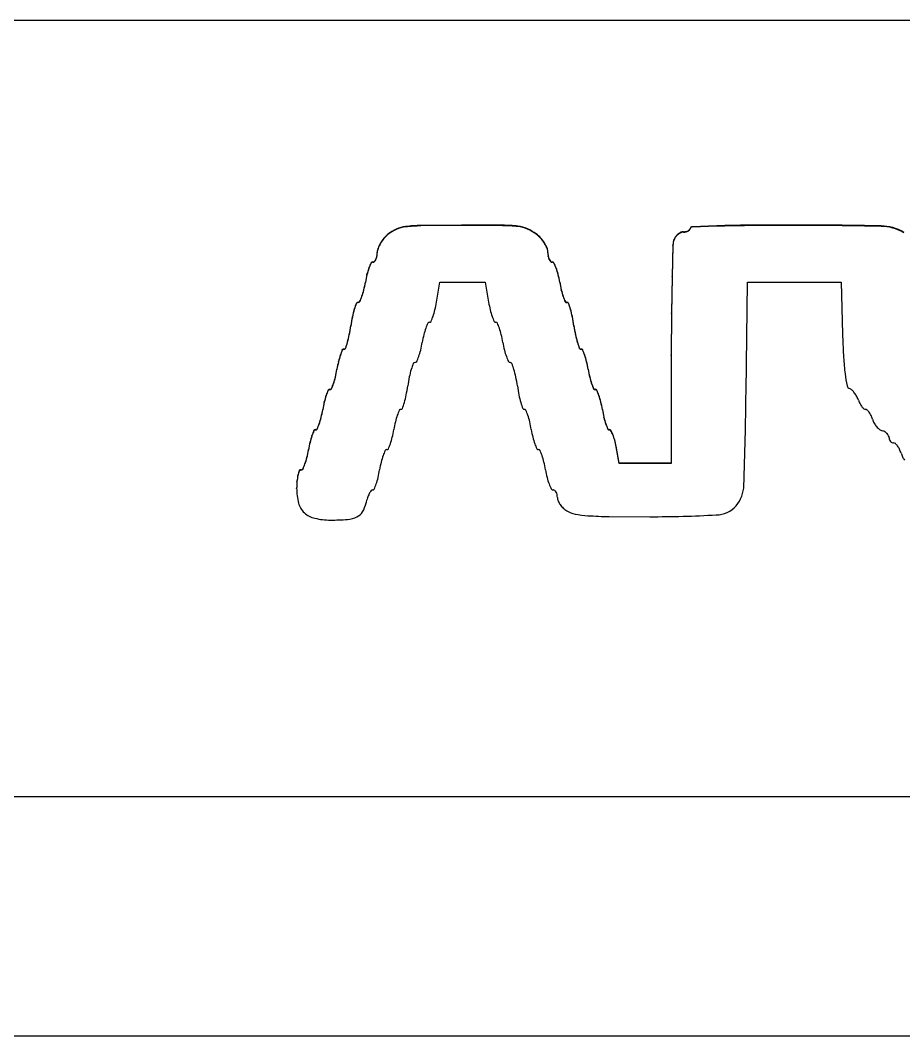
# Model space of a CAD drawing. Header units: millimetres. Extents: x 0 to 420, y 0 to 297.
# Drawn here: x 99.69 to 115.45, y 55.85 to 73.97 of the extents above; entities that cross this region are included whole.
import ezdxf

# ---------------------------------------------------------------- set-up
doc = ezdxf.new("R2010")
doc.units = ezdxf.units.MM

msp = doc.modelspace()

# ---------------------------------------------------------------- linework, layer by layer
at = {"color": 7, "linetype": 'Continuous', "lineweight": 25}
for p, q in [((61.7918, 73.97032), (145.7918, 73.97032)), ((107.56181, 70.31401), (106.83591, 70.30846)), ((106.83591, 70.30139), (106.83591, 70.30846)), ((107.56181, 70.30693), (106.83591, 70.30139)), ((108.29346, 70.31323), (107.56181, 70.31401)), ((107.56181, 70.30693), (107.56181, 70.31401)), ((108.29346, 70.30615), (107.56181, 70.30693)), ((108.29346, 70.30615), (108.29346, 70.31323)), ((108.56778, 70.2896), (108.56778, 70.29667)), ((112.11559, 70.30203), (111.67636, 70.28539)), ((112.11559, 70.29496), (111.67636, 70.27831)), ((112.11559, 70.29496), (112.11559, 70.30203)), ((113.45862, 70.31768), (112.68283, 70.31402)), ((112.68283, 70.30695), (112.68283, 70.31402)), ((113.45862, 70.31061), (112.68283, 70.30695)), ((113.45862, 70.31061), (113.45862, 70.31768)), ((115.04801, 70.29412), (115.04801, 70.3012)), ((106.24647, 70.14791), (106.24647, 70.15498)), ((106.39515, 70.23832), (106.39515, 70.24539)), ((106.56049, 70.28319), (106.56049, 70.29026)), ((108.73575, 70.24489), (108.73575, 70.25196)), ((108.89426, 70.15232), (108.89426, 70.15939)), ((111.38285, 70.10785), (111.38285, 70.11492)), ((111.42504, 70.15143), (111.42504, 70.1585)), ((111.47413, 70.18102), (111.47413, 70.18809)), ((111.52268, 70.19096), (111.52268, 70.19804)), ((111.56741, 70.19545), (111.56741, 70.20252)), ((111.60534, 70.20854), (111.60534, 70.21561)), ((111.6307, 70.22797), (111.6307, 70.23505)), ((111.63972, 70.25079), (111.63972, 70.25786)), ((111.67636, 70.27831), (111.67636, 70.28539)), ((106.11203, 69.98825), (106.11203, 69.99532)), ((106.17359, 70.07596), (106.17359, 70.08303)), ((108.97615, 70.07765), (108.97615, 70.08472)), ((109.04278, 69.9905), (109.04278, 69.99757)), ((111.33408, 69.96169), (111.31827, 69.40167)), ((111.33408, 69.95462), (111.31827, 69.39459)), ((111.33408, 69.95462), (111.33408, 69.96169)), ((111.35464, 70.05637), (111.35464, 70.06344)), ((106.05057, 69.75744), (106.05057, 69.76451)), ((106.05612, 69.82256), (106.05612, 69.82963)), ((106.06983, 69.89892), (106.06983, 69.90599)), ((109.08712, 69.90192), (109.08712, 69.90899)), ((109.10172, 69.8233), (109.10172, 69.83037)), ((109.10726, 69.75789), (109.10726, 69.76496)), ((105.94706, 69.63607), (105.94706, 69.64314)), ((105.97982, 69.65257), (105.97982, 69.65964)), ((106.00917, 69.66427), (106.00917, 69.67134)), ((106.03371, 69.70251), (106.03371, 69.70958)), ((109.12413, 69.70273), (109.12413, 69.7098)), ((109.14866, 69.6643), (109.14866, 69.67137)), ((109.17801, 69.65257), (109.17801, 69.65964)), ((109.21077, 69.63607), (109.21077, 69.64314)), ((105.87271, 69.43123), (105.87271, 69.4383)), ((105.90864, 69.54714), (105.90864, 69.55421)), ((109.2492, 69.54714), (109.2492, 69.55421)), ((109.28513, 69.43123), (109.28513, 69.4383)), ((111.31827, 69.40167), (111.30661, 68.74868)), ((111.31827, 69.39459), (111.30661, 68.74161)), ((111.31827, 69.39459), (111.31827, 69.40167)), ((105.84462, 69.29365), (105.84462, 69.30072)), ((107.11362, 68.94179), (107.17253, 69.30072)), ((107.17253, 69.30072), (107.9853, 69.30072)), ((107.9853, 69.30072), (108.04422, 68.94179)), ((109.31322, 69.29365), (109.31322, 69.30072)), ((112.63901, 67.34149), (112.6654, 69.30072)), ((112.6654, 69.30072), (114.33501, 69.30072)), ((114.33501, 69.30072), (114.36211, 68.37119)), ((105.7821, 69.04015), (105.7821, 69.04722)), ((105.8169, 69.15606), (105.8169, 69.16313)), ((109.34068, 69.15606), (109.34068, 69.16313)), ((109.37471, 69.04015), (109.37471, 69.04722)), ((105.68401, 68.91821), (105.68401, 68.92528)), ((105.71453, 68.93472), (105.71453, 68.94179)), ((105.74521, 68.95046), (105.74521, 68.95753)), ((109.41057, 68.94992), (109.41057, 68.957)), ((109.43984, 68.93472), (109.43984, 68.94179)), ((109.46898, 68.91882), (109.46898, 68.92589)), ((105.61251, 68.6765), (105.61251, 68.68357)), ((105.64713, 68.81171), (105.64713, 68.81878)), ((109.50513, 68.81171), (109.50513, 68.81878)), ((109.53934, 68.6765), (109.53934, 68.68358)), ((111.30661, 68.74868), (111.30247, 67.99961)), ((111.30661, 68.74161), (111.30247, 67.99253)), ((111.30661, 68.74161), (111.30661, 68.74868)), ((105.58501, 68.51597), (105.58501, 68.52304)), ((109.56702, 68.51597), (109.56702, 68.52304)), ((105.55793, 68.35543), (105.55793, 68.36251)), ((109.5947, 68.35544), (109.5947, 68.36251)), ((114.36211, 68.37119), (114.37983, 67.95381)), ((105.5246, 68.22023), (105.5246, 68.2273)), ((109.62891, 68.22023), (109.62891, 68.2273)), ((109.66505, 68.11312), (109.66505, 68.12019)), ((105.39782, 67.99179), (105.39782, 67.99886)), ((105.43299, 68.08239), (105.43299, 68.08947)), ((105.46129, 68.09722), (105.46129, 68.10429)), ((105.48943, 68.1127), (105.48943, 68.11977)), ((109.6942, 68.09722), (109.6942, 68.10429)), ((109.72346, 68.08202), (109.72346, 68.08909)), ((109.75932, 67.99179), (109.75932, 67.99886)), ((111.30247, 67.99961), (111.30132, 66.07037)), ((111.30247, 67.99253), (111.30132, 66.0633)), ((111.30247, 67.99253), (111.30247, 67.99961)), ((105.36431, 67.87589), (105.36431, 67.88296)), ((109.79335, 67.87588), (109.79335, 67.88296)), ((105.30953, 67.6007), (105.30953, 67.60778)), ((105.33702, 67.73829), (105.33702, 67.74537)), ((109.82082, 67.73829), (109.82082, 67.74537)), ((109.8483, 67.6007), (109.8483, 67.60778)), ((105.2395, 67.39462), (105.2395, 67.40169)), ((105.27544, 67.4848), (105.27544, 67.49187)), ((109.8824, 67.4848), (109.8824, 67.49187)), ((109.91834, 67.39462), (109.91834, 67.40169)), ((105.1448, 67.27393), (105.1448, 67.281)), ((105.18074, 67.36412), (105.18074, 67.37119)), ((105.21012, 67.37937), (105.21012, 67.38644)), ((109.94772, 67.37937), (109.94772, 67.38644)), ((109.9771, 67.36412), (109.9771, 67.37119)), ((110.01304, 67.27393), (110.01304, 67.281)), ((105.1107, 67.15803), (105.1107, 67.1651)), ((110.04713, 67.15803), (110.04713, 67.1651)), ((105.05573, 66.88285), (105.05573, 66.88992)), ((105.08322, 67.02044), (105.08322, 67.02751)), ((110.07462, 67.02044), (110.07462, 67.02751)), ((110.10192, 66.88285), (110.10192, 66.88992)), ((104.9857, 66.67676), (104.9857, 66.68383)), ((105.02164, 66.76695), (105.02164, 66.77402)), ((110.13543, 66.76695), (110.13543, 66.77402)), ((110.17061, 66.67635), (110.17061, 66.68342)), ((104.891, 66.55608), (104.891, 66.56315)), ((104.92694, 66.64626), (104.92694, 66.65333)), ((104.95632, 66.66151), (104.95632, 66.66858)), ((110.19892, 66.66151), (110.19892, 66.66858)), ((110.22728, 66.64755), (110.22728, 66.65462)), ((110.26159, 66.57365), (110.26159, 66.58072)), ((104.82942, 66.30259), (104.82942, 66.30966)), ((104.8569, 66.44017), (104.8569, 66.44725)), ((110.2942, 66.47705), (110.2942, 66.48412)), ((110.37654, 66.07037), (110.32043, 66.36948)), ((110.32043, 66.36241), (110.32043, 66.36948)), ((110.37654, 66.0633), (110.32043, 66.36241)), ((104.80133, 66.165), (104.80133, 66.17207)), ((104.69421, 65.94366), (104.69421, 65.95073)), ((104.72697, 65.96016), (104.72697, 65.96723)), ((104.7654, 66.04909), (104.7654, 66.05616)), ((111.30132, 66.07037), (110.37654, 66.07037)), ((110.37654, 66.0633), (110.37654, 66.07037)), ((111.30132, 66.0633), (110.37654, 66.0633)), ((111.30132, 66.0633), (111.30132, 66.07037)), ((104.64033, 65.84721), (104.64033, 65.85428)), ((104.66428, 65.92728), (104.66428, 65.93436)), ((104.61792, 65.61532), (104.61792, 65.6224)), ((104.62342, 65.74119), (104.62342, 65.74826)), ((110.19401, 65.11682), (110.92158, 65.11323)), ((61.2918, 60.12108), (146.2918, 60.12108)), ((61.2918, 55.85331), (146.2918, 55.85331))]:
    msp.add_line(p, q, dxfattribs=at)
for centre, radius, start, end in [((106.86616, 67.75739), 2.55125, 90.679487, 96.881213), ((106.86615, 67.75043), 2.55114, 90.679163, 96.88115), ((108.28033, 67.81465), 2.49861, 83.393847, 89.698861), ((108.28036, 67.80813), 2.49806, 83.393158, 89.699549), ((108.50297, 69.71529), 0.58498, 66.552198, 83.639627), ((112.91072, 46.12367), 24.19143, 90.539764, 91.883549), ((112.91051, 46.12487), 24.18316, 90.539441, 91.883685), ((113.45862, -6.31733), 76.63501, 88.8116175, 90.0000053), ((113.4587, -6.3167), 76.62731, 88.8115578, 90.000065), ((115.04265, 69.51275), 0.78846, 58.690681, 89.610266), ((115.04265, 69.50568), 0.78846, 58.690698, 89.610493), ((106.57746, 69.74684), 0.52548, 129.042008, 140.225693), ((106.57746, 69.73977), 0.52548, 129.042008, 140.225693), ((106.66182, 69.63938), 0.66208, 113.750975, 128.853933), ((106.66184, 69.63227), 0.66213, 113.751467, 128.853442), ((106.62697, 69.71827), 0.57584, 96.628931, 113.738737), ((106.62698, 69.71117), 0.57587, 96.62933, 113.738338), ((108.50299, 69.70827), 0.58493, 66.551763, 83.640655), ((108.42487, 69.53768), 0.77901, 52.947379, 66.479861), ((108.4248, 69.53048), 0.77915, 52.9486, 66.47864), ((108.52273, 69.66967), 0.6147, 42.470054, 52.813624), ((108.5227, 69.66258), 0.61473, 42.469935, 52.813031), ((111.55854, 69.98517), 0.21841, 143.556111, 159.001837), ((111.56837, 69.9775), 0.23087, 128.374955, 143.473658), ((111.56839, 69.97042), 0.2309, 128.375765, 143.472848), ((111.56545, 69.98107), 0.22626, 113.802581, 128.355804), ((111.5655, 69.97392), 0.22635, 113.805398, 128.352987), ((111.52192, 70.07834), 0.11969, 89.634322, 113.53034), ((111.52192, 70.07127), 0.1197, 89.633845, 113.528707), ((111.52287, 70.4213), 0.22326, 269.95242, 281.507746), ((111.52286, 70.41437), 0.2234, 269.956064, 281.504102), ((111.53815, 70.34887), 0.14924, 281.30759, 296.758016), ((111.53813, 70.34184), 0.14928, 281.309904, 296.755702), ((111.56851, 70.28992), 0.08294, 296.366833, 318.576866), ((111.56849, 70.28287), 0.08297, 296.371149, 318.57255), ((111.60467, 70.25853), 0.03505, 317.939154, 358.904777), ((111.60467, 70.25146), 0.03506, 317.942767, 358.902764), ((111.67314, 70.25152), 0.03401, 84.566081, 169.268258), ((111.67314, 70.24445), 0.03402, 84.569698, 169.264641), ((106.58734, 69.71613), 0.55124, 149.570024, 159.852717), ((106.58726, 69.70909), 0.55115, 149.569207, 159.853534), ((106.68444, 69.65901), 0.66389, 140.306052, 149.563899), ((106.68446, 69.65192), 0.66393, 140.306537, 149.563986), ((108.51506, 69.66313), 0.62477, 32.363704, 42.437964), ((108.51505, 69.65605), 0.62479, 32.364188, 42.438071), ((108.6269, 69.73399), 0.49237, 20.818953, 32.365114), ((108.62687, 69.72691), 0.49241, 20.819332, 32.364735), ((111.64807, 69.95119), 0.31416, 159.065727, 178.084862), ((111.64807, 69.94412), 0.31417, 159.065836, 178.084956), ((111.55856, 69.97809), 0.21843, 143.556773, 159.001176), ((105.82609, 69.80338), 0.22782, 335.687361, 350.176755), ((105.82611, 69.7963), 0.22781, 335.686645, 350.176925), ((105.6699, 69.82972), 0.38621, 350.278422, 359.986423), ((105.66988, 69.82265), 0.38623, 350.278697, 359.986285), ((106.27829, 69.82915), 0.22217, 159.76534, 179.87587), ((106.27828, 69.82208), 0.22217, 159.765076, 179.875892), ((108.87978, 69.82984), 0.22194, 0.13659, 20.892831), ((108.87977, 69.82277), 0.22195, 0.137015, 20.892406), ((109.49128, 69.83046), 0.38957, 180.012742, 189.678719), ((109.49128, 69.82339), 0.38956, 180.012681, 189.67878), ((109.33346, 69.80395), 0.22953, 189.780218, 204.218433), ((109.33344, 69.79688), 0.22951, 189.779487, 204.219164), ((106.86958, 69.19176), 1.02703, 153.928041, 159.334672), ((106.86974, 69.18462), 1.02721, 153.928323, 159.333953), ((105.97732, 69.62385), 0.03588, 85.994881, 147.479021), ((105.97732, 69.61678), 0.03588, 85.996274, 147.480226), ((105.98136, 69.69847), 0.03885, 267.735897, 315.718572), ((105.98136, 69.6914), 0.03885, 267.735664, 315.715667), ((105.88882, 69.77554), 0.15919, 319.112477, 335.520174), ((105.88881, 69.76848), 0.1592, 319.113574, 335.520346), ((109.27019, 69.77601), 0.16037, 204.384517, 220.726113), ((109.27016, 69.76891), 0.16033, 204.3823, 220.72833), ((109.17647, 69.69838), 0.03877, 224.159163, 272.277517), ((109.17647, 69.69131), 0.03876, 224.157165, 272.279515), ((109.18052, 69.62385), 0.03588, 32.521447, 94.004977), ((109.18052, 69.61678), 0.03588, 32.520242, 94.003585), ((108.28809, 69.19169), 1.0272, 20.665675, 26.07136), ((108.28792, 69.18455), 1.02738, 20.666393, 26.071078), ((107.64112, 69.00559), 1.82058, 166.250509, 170.670808), ((107.6413, 68.99848), 1.82076, 166.250733, 170.670585), ((106.85156, 69.1984), 1.00782, 159.326347, 166.229443), ((106.85174, 69.19128), 1.00801, 159.326983, 166.228808), ((108.30617, 69.19837), 1.00793, 13.77093, 20.67328), ((108.30599, 69.19125), 1.00811, 13.771565, 20.672644), ((107.51653, 69.00555), 1.82077, 9.329514, 13.749355), ((107.51635, 68.99844), 1.82095, 9.329737, 13.749132), ((103.92029, 69.61682), 1.95012, 346.547073, 350.671559), ((103.9202, 69.60976), 1.95021, 346.547229, 350.671553), ((111.33452, 69.63271), 2.04839, 189.327278, 193.252534), ((111.33474, 69.62568), 2.04861, 189.327404, 193.252259), ((104.70118, 69.43938), 1.14986, 335.225509, 340.059337), ((104.70118, 69.43231), 1.14986, 335.225509, 340.059337), ((104.77548, 69.41259), 1.07087, 340.051124, 346.529439), ((104.77541, 69.40554), 1.07096, 340.051273, 346.529037), ((110.42995, 69.41998), 1.11914, 193.267976, 199.455213), ((110.42989, 69.41289), 1.11907, 193.26793, 199.455509), ((110.55342, 69.46343), 1.25003, 199.448266, 203.899723), ((110.55319, 69.45626), 1.24978, 199.447595, 203.899988), ((107.26772, 68.31719), 1.69645, 158.994985, 162.802217), ((107.26794, 68.31005), 1.69668, 158.995247, 162.801955), ((105.71193, 68.91013), 0.03177, 85.304491, 151.505495), ((105.71193, 68.90305), 0.03177, 85.302893, 151.504387), ((105.71695, 68.97485), 0.03315, 265.822191, 328.508594), ((105.71695, 68.96778), 0.03315, 265.82267, 328.510869), ((105.10024, 69.27249), 2.04035, 346.731658, 350.672493), ((110.05789, 69.27254), 2.04065, 189.327797, 193.268051), ((109.43749, 68.97304), 0.03134, 210.795493, 274.295724), ((109.43749, 68.96597), 0.03134, 210.798932, 274.292285), ((109.44235, 68.91173), 0.03017, 28.00691, 94.781663), ((109.44235, 68.90466), 0.03016, 28.00083, 94.787743), ((107.72681, 68.27841), 1.8586, 16.902258, 20.387684), ((107.72668, 68.27129), 1.85874, 16.902557, 20.387687), ((108.17686, 68.16165), 2.61692, 168.495622, 172.062119), ((108.17686, 68.15457), 2.61692, 168.495622, 172.062119), ((106.99037, 68.40283), 1.40617, 162.794297, 168.48357), ((106.99037, 68.39576), 1.40617, 162.794372, 168.483685), ((105.8819, 69.10237), 1.24124, 336.030379, 340.512909), ((106.00105, 69.06039), 1.11491, 340.503753, 346.715422), ((109.15685, 69.06041), 1.11498, 193.284767, 199.496058), ((109.27589, 69.10235), 1.24119, 199.487136, 203.969831), ((108.09443, 68.38989), 1.47445, 11.489033, 16.91065), ((108.09438, 68.38281), 1.4745, 11.48901, 16.910484), ((106.84141, 68.13575), 2.75298, 8.087196, 11.478064), ((106.84168, 68.12873), 2.75271, 8.087031, 11.478228), ((102.76492, 68.91621), 2.84736, 348.78662, 352.063071), ((102.76479, 68.90916), 2.84749, 348.786692, 352.062998), ((108.09118, 68.06349), 1.24086, 156.029572, 160.51346), ((106.98436, 68.55147), 0.03148, 85.712373, 149.150162), ((106.98907, 68.61426), 0.03148, 265.715803, 329.146733), ((108.16876, 68.61426), 0.03148, 210.852301, 274.285164), ((108.17347, 68.55147), 0.03148, 30.850664, 94.286801), ((107.06677, 68.06355), 1.24073, 19.486052, 23.970405), ((112.2925, 68.91031), 2.75286, 188.087122, 191.478138), ((112.29236, 68.90322), 2.75272, 188.087102, 191.478269), ((104.06693, 68.65836), 1.52007, 343.526184, 348.776891), ((104.06708, 68.65125), 1.51991, 343.525844, 348.777048), ((108.87302, 67.89327), 2.04018, 166.731493, 170.672658), ((107.97236, 68.10534), 1.11489, 160.503708, 166.715429), ((107.18556, 68.10536), 1.1148, 13.28442, 19.496655), ((106.28494, 67.8933), 2.04005, 9.327217, 13.268632), ((111.03965, 68.6562), 1.4745, 191.48901, 196.910484), ((111.03957, 68.64911), 1.47442, 191.48886, 196.910635), ((103.63059, 68.78712), 1.97501, 340.251172, 343.533551), ((103.63059, 68.78005), 1.97501, 340.251172, 343.533551), ((104.9355, 68.54004), 1.95011, 346.547031, 350.671565), ((110.2227, 68.54011), 1.95048, 189.328734, 193.452484), ((111.40796, 68.76792), 1.85938, 196.903157, 200.387087), ((111.40791, 68.76083), 1.85932, 196.902938, 200.387005), ((109.69168, 68.13435), 0.03016, 208.002526, 274.786047), ((106.48885, 67.62062), 1.15473, 160.87945, 166.868521), ((106.48879, 67.61356), 1.15467, 160.879193, 166.868532), ((106.65173, 67.56437), 1.32705, 156.69112, 160.888319), ((106.65169, 67.55732), 1.32701, 156.691231, 160.888606), ((105.45899, 68.07425), 0.03013, 85.6249, 149.672299), ((105.45899, 68.06718), 0.03013, 85.622624, 149.671616), ((105.46375, 68.13314), 0.02895, 265.121633, 332.505668), ((105.46375, 68.12607), 0.02895, 265.125014, 332.505199), ((105.71628, 68.36264), 1.14996, 335.225736, 340.05911), ((105.79063, 68.33582), 1.07093, 340.051304, 346.529217), ((109.36733, 68.33586), 1.07106, 193.47129, 199.9484), ((109.44149, 68.36262), 1.1499, 199.940877, 204.77453), ((109.69168, 68.12728), 0.03017, 208.00691, 274.781663), ((109.69654, 68.07304), 0.03134, 30.797185, 94.294032), ((109.69654, 68.06597), 0.03134, 30.795493, 94.295724), ((108.5807, 67.58269), 1.24993, 19.447865, 23.899717), ((108.58084, 67.57568), 1.24978, 19.447595, 23.899988), ((108.70406, 67.6261), 1.11916, 13.268172, 19.455266), ((108.7042, 67.61907), 1.11901, 13.267764, 19.455674), ((118.39098, 68.17765), 4.01739, 183.194101, 187.393462), ((107.43035, 67.40155), 2.12138, 166.883675, 170.672972), ((107.43034, 67.39449), 2.12137, 166.883729, 170.673067), ((108.28301, 67.24038), 1.69653, 158.995084, 162.802117), ((106.72713, 67.83334), 0.03177, 85.30476, 151.505043), ((106.73215, 67.89807), 0.03315, 265.822191, 328.508594), ((108.42569, 67.89807), 0.03315, 211.490794, 274.178421), ((108.4307, 67.83334), 0.03177, 28.493848, 94.695618), ((106.87493, 67.24041), 1.69643, 17.197872, 21.005149), ((107.79924, 67.41332), 2.04866, 9.327542, 13.252269), ((107.79951, 67.4063), 2.04839, 9.327278, 13.252534), ((104.22443, 67.86398), 1.11494, 340.503823, 346.715352), ((104.22429, 67.85695), 1.11508, 340.504231, 346.714944), ((103.32372, 68.07605), 2.04027, 346.731584, 350.672568), ((103.3235, 68.06902), 2.0405, 346.731804, 350.672348), ((109.19237, 67.08481), 2.61724, 168.495837, 172.061904), ((108.00561, 67.32604), 1.40621, 162.794379, 168.483488), ((107.15233, 67.32607), 1.4061, 11.516192, 17.205755), ((105.96619, 67.08493), 2.6165, 7.937594, 11.504665), ((111.83426, 68.07608), 2.04042, 189.327577, 193.268271), ((111.83449, 68.06905), 2.04065, 189.327797, 193.268051), ((110.93349, 67.864), 1.11502, 193.284884, 199.495942), ((110.93363, 67.85697), 1.11517, 193.285292, 199.495534), ((117.93395, 68.11831), 3.55652, 187.392916, 190.827914), ((105.21247, 67.41783), 0.03148, 265.713988, 329.148547), ((104.10557, 67.90584), 1.24095, 336.029792, 340.513368), ((104.10552, 67.89879), 1.24101, 336.029715, 340.513038), ((103.78027, 67.83941), 2.84721, 348.786531, 352.06316), ((111.37781, 67.83945), 2.84746, 187.936984, 191.213325), ((111.05233, 67.90587), 1.24102, 199.486825, 203.970143), ((111.05238, 67.89882), 1.24108, 199.487155, 203.97022), ((109.94536, 67.41783), 0.03148, 210.852038, 274.285427), ((114.51389, 67.46974), 0.07571, 194.969594, 250.212292), ((114.43408, 67.27042), 0.13907, 46.194946, 67.069906), ((106.1958, 66.9089), 1.11494, 160.503823, 166.715352), ((106.19582, 66.90182), 1.11495, 160.503769, 166.715156), ((106.31466, 66.86704), 1.24095, 156.029792, 160.513368), ((106.31477, 66.85993), 1.24106, 156.030178, 160.513389), ((105.20776, 67.35504), 0.03148, 85.714344, 149.148191), ((105.20776, 67.34797), 0.03148, 85.716032, 149.146504), ((105.21247, 67.41076), 0.03148, 265.713988, 329.148547), ((105.08218, 67.58156), 1.52001, 343.526136, 348.777032), ((110.07597, 67.58164), 1.52034, 191.22362, 196.473397), ((109.94536, 67.41076), 0.03148, 210.852038, 274.285427), ((109.95007, 67.35504), 0.03148, 30.852038, 94.285427), ((109.95007, 67.34797), 0.03148, 30.853725, 94.283739), ((108.8431, 66.86701), 1.24102, 19.486825, 23.970143), ((108.843, 66.8599), 1.24113, 19.486804, 23.969757), ((108.96195, 66.90888), 1.11502, 13.284884, 19.495942), ((108.96193, 66.9018), 1.11504, 13.28508, 19.495995), ((21.80679, 68.5651), 90.84046, 358.1763234, 359.2282074), ((114.20057, 67.03435), 0.4711, 37.30453, 45.573085), ((114.17849, 67.01766), 0.49878, 28.718607, 37.291988), ((114.21613, 67.03841), 0.4558, 19.614628, 28.704859), ((107.09667, 66.6968), 2.04043, 166.731673, 170.67233), ((107.09664, 66.68973), 2.0404, 166.731704, 170.672447), ((106.47895, 67.05636), 0.02895, 265.121153, 332.506148), ((104.64597, 67.71028), 1.97482, 340.250955, 343.533656), ((110.51215, 67.71038), 1.97512, 196.466593, 199.748796), ((108.67888, 67.05636), 0.02895, 207.493825, 274.878474), ((108.06102, 66.69677), 2.04058, 9.327815, 13.268182), ((108.06105, 66.68971), 2.04055, 9.327698, 13.268151), ((115.1192, 67.36006), 0.50285, 199.595286, 207.401472), ((114.98097, 67.2889), 0.34737, 207.473408, 217.868878), ((114.93201, 67.25102), 0.28547, 217.899959, 228.298161), ((114.77114, 67.07328), 0.04579, 230.634968, 271.53098), ((103.97053, 67.14615), 1.11503, 340.504153, 346.715127), ((103.97055, 67.13907), 1.11502, 340.504206, 346.715324), ((103.06993, 67.35819), 2.04027, 346.731576, 350.672576), ((103.07, 67.35111), 2.04019, 346.731445, 350.672557), ((107.50409, 66.54382), 1.15478, 160.879473, 166.868285), ((107.66675, 66.48766), 1.32685, 156.690933, 160.888763), ((106.47419, 66.99747), 0.03013, 85.625165, 149.672034), ((108.68364, 66.99747), 0.03013, 30.32866, 94.374529), ((107.49077, 66.48753), 1.32719, 19.111908, 23.308653), ((107.65366, 66.5438), 1.15486, 13.131819, 19.12021), ((112.16712, 67.37119), 2.12054, 189.327296, 193.118147), ((112.16702, 67.36411), 2.12043, 189.327292, 193.118299), ((111.22608, 67.1522), 1.15435, 193.133224, 199.124329), ((111.22607, 67.14513), 1.15435, 193.133071, 199.124236), ((114.7737, 66.98438), 0.04315, 48.388987, 91.771727), ((114.59618, 66.80584), 0.29487, 35.307399, 45.636356), ((114.54168, 66.76747), 0.36151, 24.933502, 35.277647), ((114.3767, 66.69152), 0.54313, 17.300962, 24.862209), ((115.24597, 66.96274), 0.36746, 197.36922, 209.132903), ((104.95867, 66.69998), 0.03149, 265.718949, 329.143586), ((104.95867, 66.69291), 0.03148, 265.714436, 329.148099), ((103.85138, 67.18814), 1.24137, 336.030558, 340.512603), ((103.85166, 67.18096), 1.24107, 336.029829, 340.512924), ((108.44555, 66.32478), 2.12138, 166.883731, 170.673064), ((106.71229, 66.32478), 2.12138, 9.326936, 13.116269), ((111.38806, 67.20818), 1.32573, 199.116449, 203.317756), ((111.3879, 67.20105), 1.32557, 199.116401, 203.318202), ((110.19663, 66.69864), 0.03015, 210.337078, 274.37083), ((110.19662, 66.69157), 0.03014, 210.330631, 274.377278), ((115.26977, 66.97628), 0.39484, 209.167003, 220.447079), ((115.2553, 66.96413), 0.37595, 220.46989, 231.375356), ((105.942, 66.19105), 1.11493, 160.503699, 166.715226), ((105.94212, 66.18394), 1.11506, 160.50416, 166.715014), ((106.06066, 66.14926), 1.24074, 156.02947, 160.513818), ((106.06098, 66.14207), 1.24107, 156.030083, 160.513204), ((104.95396, 66.63719), 0.03148, 85.71252, 149.14983), ((104.95396, 66.63012), 0.03148, 85.714262, 149.148088), ((105.23971, 66.78717), 1.11485, 340.503587, 346.715588), ((104.33891, 66.99927), 2.04028, 346.731528, 350.672475), ((110.81921, 66.99933), 2.04058, 189.327815, 193.268182), ((109.91819, 66.78719), 1.11492, 193.284601, 199.496224), ((110.20102, 66.63704), 0.03161, 33.794328, 93.793542), ((110.20102, 66.62997), 0.03161, 33.796199, 93.791671), ((109.47957, 66.26261), 0.84424, 22.135349, 27.667103), ((109.47934, 66.25544), 0.8445, 22.136177, 27.666274), ((109.48613, 66.26514), 0.83721, 15.162672, 22.144179), ((109.48601, 66.25803), 0.83734, 15.16322, 22.14363), ((115.10583, 66.77979), 0.13865, 232.078679, 255.52894), ((115.02368, 66.46669), 0.18506, 59.45706, 75.123873), ((115.01863, 66.45839), 0.19478, 44.666474, 59.420185), ((115.0523, 66.49149), 0.14756, 26.962591, 44.71356), ((115.10937, 66.52048), 0.08355, 0.294224, 26.990561), ((115.303, 66.52109), 0.11009, 180.097133, 198.661014), ((103.03281, 66.60481), 1.82069, 346.250596, 350.670629), ((106.84294, 65.97893), 2.0405, 166.731804, 170.672348), ((106.84287, 65.97187), 2.04043, 166.731673, 170.67233), ((106.22296, 66.27826), 0.03148, 85.714115, 149.14842), ((106.22767, 66.34105), 0.03148, 265.714115, 329.14842), ((105.12101, 66.82896), 1.24069, 336.029385, 340.513903), ((110.03678, 66.82894), 1.24064, 199.486142, 203.970825), ((108.93016, 66.34105), 0.03148, 210.851122, 274.286343), ((108.93487, 66.27826), 0.03148, 30.852038, 94.285427), ((108.85003, 66.09337), 1.4961, 10.634936, 15.14019), ((108.84997, 66.08629), 1.49616, 10.634911, 15.140012), ((115.28399, 66.51525), 0.09021, 199.010601, 220.886726), ((115.28084, 66.51296), 0.08632, 221.104885, 242.581221), ((115.27018, 66.49293), 0.06364, 242.794199, 270.552621), ((115.27217, 66.37852), 0.0508, 50.486185, 91.547064), ((115.11544, 66.20666), 0.28334, 36.848764, 48.146744), ((115.06132, 66.1664), 0.35079, 25.708047, 36.809574), ((114.91822, 66.0983), 0.50926, 17.310739, 25.627722), ((103.82237, 66.412), 1.00793, 339.326831, 346.22922), ((103.82237, 66.40493), 1.00793, 339.326831, 346.22922), ((103.03289, 66.59772), 1.82061, 346.250494, 350.67073), ((107.21109, 65.8321), 1.11502, 160.50417, 166.715217), ((107.32984, 65.79026), 1.24093, 156.029687, 160.513345), ((107.82799, 65.79027), 1.24092, 19.486394, 23.970062), ((107.94683, 65.83212), 1.11493, 13.284632, 19.496194), ((115.95213, 66.42038), 0.57365, 197.295792, 204.654556), ((115.77451, 66.33933), 0.37842, 204.719179, 214.850609), ((104.69161, 65.91993), 0.03091, 85.183063, 152.17494), ((104.69672, 65.98652), 0.03588, 265.994905, 327.478752), ((104.69671, 65.97946), 0.03589, 265.999464, 327.476791), ((103.80424, 66.4187), 1.02726, 333.928523, 339.333879), ((103.80424, 66.41163), 1.02726, 333.928523, 339.333879), ((104.00889, 66.29392), 2.11752, 346.876651, 350.672907), ((108.11178, 65.62003), 2.04035, 166.731498, 170.672318), ((107.04641, 65.6201), 2.03998, 9.327235, 13.268763), ((110.8561, 66.2459), 1.82077, 189.329514, 193.749355), ((105.38187, 65.68164), 0.76137, 166.894122, 174.979839), ((105.38187, 65.67457), 0.76137, 166.894077, 174.979728), ((105.29959, 65.70073), 0.67691, 159.809422, 166.888343), ((105.29957, 65.69366), 0.67688, 159.809456, 166.888675), ((104.69161, 65.91285), 0.03091, 85.184138, 152.17112), ((104.94839, 66.07518), 1.15289, 340.863144, 346.862131), ((110.06657, 66.0531), 1.00804, 193.771153, 200.672796), ((106.06189, 65.62235), 1.44398, 174.997625, 179.998325), ((106.06193, 65.61528), 1.44401, 174.997691, 179.998296), ((105.75346, 65.62316), 1.13555, 180.038617, 193.692731), ((105.97226, 65.55736), 0.03449, 87.065809, 140.617516), ((105.97632, 65.6219), 0.03019, 265.631266, 329.646338), ((104.78779, 66.13072), 1.32283, 336.660651, 340.871031), ((110.08471, 66.05983), 1.02738, 200.666393, 206.071078), ((109.19212, 65.6276), 0.03589, 212.522959, 274.000867), ((109.19579, 65.54732), 0.0445, 50.915869, 91.500239), ((111.97082, 65.70347), 0.6311, 321.309072, 357.342807), ((106.76601, 65.15292), 0.93315, 161.550023, 167.238723), ((106.40376, 65.27338), 0.5514, 153.032597, 161.510648), ((106.34474, 65.30336), 0.4852, 145.348788, 153.028028), ((109.14728, 65.49394), 0.11658, 29.740842, 48.949256), ((109.11074, 65.47389), 0.15825, 12.344842, 29.482651), ((109.02289, 65.45542), 0.24803, 0.027652, 12.173024), ((109.42331, 65.45604), 0.15239, 180.188792, 203.268319), ((104.99144, 65.44448), 0.35295, 194.793612, 227.92955), ((105.26271, 65.49527), 0.60863, 330.930948, 347.066553), ((109.60891, 65.53511), 0.35413, 203.157215, 215.582866), ((109.68177, 65.58723), 0.44372, 215.581276, 226.432099), ((109.63402, 65.53786), 0.37504, 226.520148, 239.03917), ((112.10131, 65.62878), 0.48311, 270.654626, 318.547325), ((105.03158, 65.49099), 0.41437, 228.118787, 257.444433), ((105.22048, 66.24491), 1.1915, 256.459096, 270.073142), ((105.2222, 68.77258), 3.71917, 269.996913, 274.670605), ((105.48887, 65.54655), 0.48215, 274.302579, 295.228636), ((105.60377, 65.31332), 0.22223, 294.061111, 329.209897), ((109.66764, 65.59914), 0.44489, 239.386571, 259.597944), ((109.94972, 67.0551), 1.9279, 259.1652, 266.042285), ((110.25642, 71.45507), 6.33855, 266.021677, 269.435889), ((110.92193, 86.7504), 21.63717, 269.999094, 273.139237)]:
    msp.add_arc(centre, radius, start, end, dxfattribs=at)

doc.saveas('drawing.dxf')
